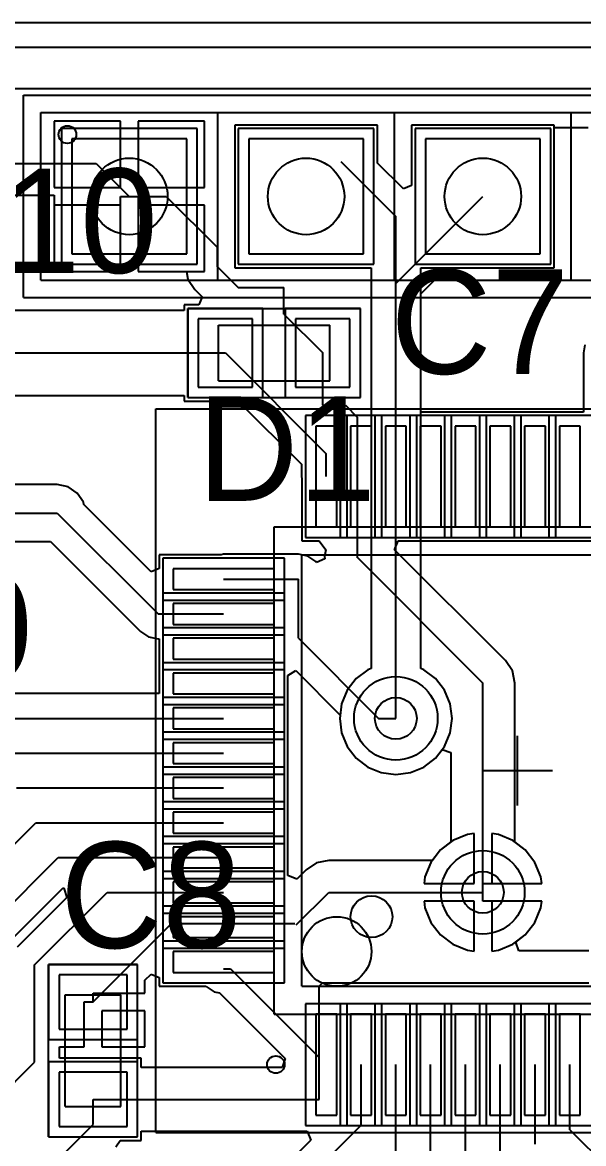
# Model space of a CAD drawing. Header units: millimetres. Extents: x 25.4 to 101.3, y 24.9 to 50.8.
# Drawn here: x 56.28 to 64.35, y 34.29 to 50.4 of the extents above; entities that cross this region are included whole.
import ezdxf

# ---------------------------------------------------------------- set-up
doc = ezdxf.new("R2010")
doc.units = ezdxf.units.MM
for name, color, linetype in [('BottomLayer', 5, 'Continuous'), ('BottomSolder', 6, 'Continuous'), ('KeepOutLayer', 6, 'Continuous'), ('Mechanical1', 6, 'Continuous'), ('Mechanical15', 56, 'Continuous'), ('MultiLayer', 9, 'Continuous'), ('PadHoleLayer', 156, 'Continuous'), ('TopLayer', 1, 'Continuous'), ('TopOverlay', 2, 'Continuous'), ('TopPaste', 8, 'Continuous'), ('TopSolder', 216, 'Continuous'), ('ViaHoleLayer', 16, 'Continuous')]:
    doc.layers.add(name, color=color, linetype=linetype)

msp = doc.modelspace()

# ---------------------------------------------------------------- linework, layer by layer
at = {"layer": 'BottomLayer'}
for p, q in [((25.757, 50.043), (77.634, 50.043)), ((57.693, 48.979), (56.741, 48.979)), ((56.741, 48.979), (56.741, 48.027)), ((57.693, 48.027), (57.693, 48.979)), ((58.899, 48.979), (57.947, 48.979)), ((57.947, 48.979), (57.947, 48.027)), ((58.899, 48.027), (58.899, 48.979)), ((61.385, 48.925), (59.335, 48.925)), ((59.335, 48.925), (59.335, 46.875)), ((61.385, 48.38), (61.385, 48.925)), ((63.925, 48.925), (61.875, 48.925)), ((61.875, 48.925), (61.875, 48.056)), ((63.925, 46.875), (63.925, 48.925)), ((56.995, 48.725), (56.995, 47.075)), ((58.645, 48.725), (56.995, 48.725)), ((58.645, 47.075), (58.645, 48.725)), ((59.535, 48.725), (59.535, 47.075)), ((61.185, 48.725), (59.535, 48.725)), ((61.185, 47.075), (61.185, 48.725)), ((62.075, 48.725), (62.075, 47.075)), ((63.725, 48.725), (62.075, 48.725)), ((63.725, 47.075), (63.725, 48.725)), ((60.86, 48.4), (61.65, 47.61)), ((61.758, 48.007), (61.385, 48.38)), ((56.741, 48.027), (57.693, 48.027)), ((57.947, 48.027), (58.899, 48.027)), ((61.875, 48.056), (61.758, 48.007)), ((57.693, 47.773), (56.741, 47.773)), ((56.741, 47.773), (56.741, 46.821)), ((57.693, 46.821), (57.693, 47.773)), ((58.899, 47.773), (57.947, 47.773)), ((57.947, 47.773), (57.947, 46.821)), ((58.899, 46.821), (58.899, 47.773)), ((61.65, 40.4), (61.65, 47.61)), ((56.995, 47.075), (58.645, 47.075)), ((59.535, 47.075), (61.185, 47.075)), ((62.075, 47.075), (63.725, 47.075)), ((56.741, 46.821), (57.693, 46.821)), ((57.947, 46.821), (58.899, 46.821)), ((59.335, 46.875), (61.293, 46.875)), ((61.293, 46.875), (61.293, 41.118)), ((62.007, 41.118), (62.007, 46.875)), ((62.007, 46.875), (63.925, 46.875)), ((61.247, 41.099), (61.079, 40.971)), ((61.293, 41.118), (61.247, 41.099)), ((62.053, 41.099), (62.007, 41.118)), ((62.221, 40.971), (62.053, 41.099)), ((61.079, 40.971), (60.951, 40.803)), ((62.349, 40.803), (62.221, 40.971)), ((60.951, 40.803), (60.871, 40.609)), ((62.429, 40.609), (62.349, 40.803)), ((60.871, 40.609), (60.843, 40.4)), ((62.457, 40.4), (62.429, 40.609)), ((60.843, 40.4), (60.871, 40.191)), ((62.429, 40.191), (62.457, 40.4)), ((60.871, 40.191), (60.951, 39.997)), ((62.349, 39.997), (62.429, 40.191)), ((60.951, 39.997), (61.079, 39.829)), ((62.221, 39.829), (62.349, 39.997)), ((61.079, 39.829), (61.247, 39.701)), ((62.053, 39.701), (62.221, 39.829)), ((61.247, 39.701), (61.441, 39.621)), ((61.859, 39.621), (62.053, 39.701)), ((61.441, 39.621), (61.65, 39.593)), ((61.65, 39.593), (61.859, 39.621)), ((62.677, 38.732), (62.469, 38.646)), ((62.773, 38.745), (62.677, 38.732)), ((62.773, 38.027), (62.773, 38.745)), ((63.123, 38.732), (63.027, 38.745)), ((63.027, 38.745), (63.027, 38.027)), ((63.331, 38.646), (63.123, 38.732)), ((62.291, 38.509), (62.154, 38.331)), ((62.469, 38.646), (62.291, 38.509)), ((63.509, 38.509), (63.331, 38.646)), ((63.646, 38.331), (63.509, 38.509)), ((62.154, 38.331), (62.068, 38.123)), ((63.732, 38.123), (63.646, 38.331)), ((62.068, 38.123), (62.055, 38.027)), ((62.055, 38.027), (62.773, 38.027)), ((63.027, 38.027), (63.745, 38.027)), ((63.745, 38.027), (63.732, 38.123)), ((62.773, 37.773), (62.055, 37.773)), ((62.055, 37.773), (62.068, 37.677)), ((62.773, 37.055), (62.773, 37.773)), ((63.745, 37.773), (63.027, 37.773)), ((63.027, 37.773), (63.027, 37.055)), ((63.732, 37.677), (63.745, 37.773)), ((62.068, 37.677), (62.154, 37.469)), ((63.646, 37.469), (63.732, 37.677)), ((62.154, 37.469), (62.291, 37.291)), ((63.509, 37.291), (63.646, 37.469)), ((62.291, 37.291), (62.469, 37.154)), ((63.331, 37.154), (63.509, 37.291)), ((62.469, 37.154), (62.677, 37.068)), ((62.677, 37.068), (62.773, 37.055)), ((63.027, 37.055), (63.123, 37.068)), ((63.123, 37.068), (63.331, 37.154))]:
    msp.add_line(p, q, dxfattribs=at)
for centre in [(61.65, 40.4), (62.9, 37.9)]:
    msp.add_circle(centre, 0.6, dxfattribs=at)
at = {"layer": 'BottomSolder'}
for p, q in [((56.845, 48.875), (56.845, 46.925)), ((58.795, 48.875), (56.845, 48.875)), ((58.795, 46.925), (58.795, 48.875)), ((59.385, 48.875), (59.385, 46.925)), ((61.335, 48.875), (59.385, 48.875)), ((61.335, 46.925), (61.335, 48.875)), ((61.925, 48.875), (61.925, 46.925)), ((63.875, 48.875), (61.925, 48.875)), ((63.875, 46.925), (63.875, 48.875)), ((56.845, 46.925), (58.795, 46.925)), ((59.385, 46.925), (61.335, 46.925)), ((61.925, 46.925), (63.875, 46.925))]:
    msp.add_line(p, q, dxfattribs=at)
at = {"layer": 'KeepOutLayer'}
msp.add_line((25.4, 50.4), (95.4, 50.4), dxfattribs=at)
at = {"layer": 'Mechanical1'}
for p, q in [((56.55, 46.695), (56.55, 49.105)), ((56.55, 49.105), (59.09, 49.105)), ((59.09, 46.695), (59.09, 49.105)), ((59.09, 49.105), (61.63, 49.105)), ((59.09, 46.695), (59.09, 49.105)), ((61.63, 46.695), (61.63, 49.105)), ((61.63, 49.105), (64.17, 49.105)), ((61.63, 46.695), (61.63, 49.105)), ((64.17, 49.105), (66.71, 49.105)), ((64.17, 46.695), (64.17, 49.105)), ((64.17, 46.695), (64.17, 49.105)), ((56.55, 46.695), (59.09, 46.695)), ((59.09, 46.695), (61.63, 46.695)), ((61.63, 46.695), (64.17, 46.695)), ((64.17, 46.695), (66.71, 46.695)), ((59.1, 46.05), (60.7, 46.05)), ((59.1, 45.25), (59.1, 46.05)), ((60.7, 45.25), (60.7, 46.05)), ((59.1, 45.25), (60.7, 45.25)), ((59.9, 36.15), (59.9, 43.15)), ((59.9, 43.15), (66.9, 43.15)), ((56.9, 34.825), (56.9, 36.425)), ((56.9, 36.425), (57.7, 36.425)), ((57.7, 34.825), (57.7, 36.425)), ((59.9, 36.15), (66.9, 36.15)), ((56.9, 34.825), (57.7, 34.825))]:
    msp.add_line(p, q, dxfattribs=at)
msp.add_circle((60.8, 37.05), 0.5, dxfattribs=at)
at = {"layer": 'Mechanical15'}
for p, q in [((56.3, 46.445), (56.3, 49.355)), ((56.3, 49.355), (66.964, 49.355)), ((56.3, 46.445), (66.964, 46.445)), ((58.66, 46.29), (61.14, 46.29)), ((58.66, 45.01), (58.66, 46.29)), ((61.14, 45.01), (61.14, 46.29)), ((58.66, 45.01), (61.14, 45.01)), ((58.2, 34.45), (58.2, 44.85)), ((58.2, 44.85), (68.6, 44.85)), ((63.4, 39.15), (63.4, 40.15)), ((62.9, 39.65), (63.9, 39.65)), ((56.66, 34.385), (56.66, 36.865)), ((56.66, 36.865), (57.94, 36.865)), ((57.94, 34.385), (57.94, 36.865)), ((56.66, 34.385), (57.94, 34.385)), ((58.2, 34.45), (68.6, 34.45))]:
    msp.add_line(p, q, dxfattribs=at)
at = {"layer": 'MultiLayer'}
for p, q in [((56.995, 48.725), (56.995, 47.075)), ((58.645, 48.725), (56.995, 48.725)), ((58.645, 47.075), (58.645, 48.725)), ((59.535, 48.725), (59.535, 47.075)), ((61.185, 48.725), (59.535, 48.725)), ((61.185, 47.075), (61.185, 48.725)), ((62.075, 48.725), (62.075, 47.075)), ((63.725, 48.725), (62.075, 48.725)), ((63.725, 47.075), (63.725, 48.725)), ((56.995, 47.075), (58.645, 47.075)), ((59.535, 47.075), (61.185, 47.075)), ((62.075, 47.075), (63.725, 47.075))]:
    msp.add_line(p, q, dxfattribs=at)
for centre in [(61.65, 40.4), (62.9, 37.9)]:
    msp.add_circle(centre, 0.6, dxfattribs=at)
at = {"layer": 'PadHoleLayer'}
for centre in [(57.82, 47.9), (60.36, 47.9), (62.9, 47.9)]:
    msp.add_circle(centre, 0.55, dxfattribs=at)
at = {"layer": 'TopLayer'}
for p, q in [((53.45, 49.45), (65.425, 49.45)), ((63.925, 46.875), (63.925, 48.889)), ((63.925, 48.889), (64.415, 48.889)), ((56.995, 48.725), (56.995, 47.075)), ((58.645, 48.725), (56.995, 48.725)), ((58.645, 47.075), (58.645, 48.725)), ((59.535, 48.725), (59.535, 47.075)), ((61.185, 48.725), (59.535, 48.725)), ((61.185, 47.075), (61.185, 48.725)), ((62.075, 48.725), (62.075, 47.075)), ((63.725, 48.725), (62.075, 48.725)), ((63.725, 47.075), (63.725, 48.725)), ((55.55, 48.375), (57.345, 48.375)), ((57.345, 48.375), (57.82, 47.9)), ((56.179, 47.916), (56.741, 47.916)), ((56.741, 47.916), (56.741, 46.821)), ((57.693, 46.821), (57.693, 47.9)), ((57.693, 47.9), (57.947, 47.9)), ((57.82, 47.9), (58.35, 47.9)), ((57.947, 47.9), (57.947, 46.821)), ((58.35, 47.9), (59.085, 47.165)), ((61.65, 46.65), (62.9, 47.9)), ((56.995, 47.075), (58.645, 47.075)), ((59.085, 46.889), (59.085, 47.165)), ((59.535, 47.075), (61.185, 47.075)), ((62.075, 47.075), (63.725, 47.075)), ((59.085, 46.889), (59.384, 46.59)), ((56.741, 46.821), (57.693, 46.821)), ((57.947, 46.821), (58.64, 46.821)), ((58.64, 46.821), (58.661, 46.713)), ((62.007, 46.502), (62.38, 46.875)), ((62.38, 46.875), (63.925, 46.875)), ((58.661, 46.713), (58.761, 46.564)), ((58.761, 46.564), (58.867, 46.457)), ((59.384, 46.59), (60.04, 46.59)), ((60.04, 46.21), (60.04, 46.59)), ((61.65, 43.875), (61.65, 46.65)), ((58.867, 46.457), (58.819, 46.34)), ((62.007, 44.8), (62.007, 46.502)), ((58.61, 46.262), (55.65, 46.262)), ((58.819, 46.34), (58.61, 46.34)), ((58.61, 46.34), (58.61, 46.262)), ((59.59, 46.14), (58.81, 46.14)), ((58.81, 46.14), (58.81, 45.16)), ((59.59, 45.16), (59.59, 46.14)), ((60.04, 46.21), (60.6, 45.65)), ((60.99, 46.14), (60.21, 46.14)), ((60.21, 46.14), (60.21, 45.16)), ((60.99, 45.16), (60.99, 46.14)), ((64.367, 45.767), (64.344, 45.65)), ((55.65, 45.65), (59.2, 45.65)), ((59.2, 45.65), (60.65, 44.2)), ((60.6, 44.9), (60.6, 45.65)), ((64.344, 45.65), (64.344, 45.65)), ((64.344, 45.65), (64.344, 44.8)), ((58.81, 45.16), (59.59, 45.16)), ((60.21, 45.16), (60.99, 45.16)), ((56.116, 45.038), (58.61, 45.038)), ((58.61, 45.038), (58.61, 44.96)), ((58.61, 44.96), (59.385, 44.96)), ((59.385, 44.96), (60.293, 44.052)), ((60.6, 44.9), (60.924, 44.9)), ((60.924, 44.9), (61.1, 44.724)), ((64.344, 44.8), (62.007, 44.8)), ((61.1, 42.725), (61.1, 44.724)), ((60.8, 44.6), (60.5, 44.6)), ((60.5, 44.6), (60.5, 43.15)), ((60.8, 43.15), (60.8, 44.6)), ((61.3, 44.6), (61, 44.6)), ((61, 44.6), (61, 43.15)), ((61.3, 43.15), (61.3, 44.6)), ((61.8, 44.6), (61.5, 44.6)), ((61.5, 44.6), (61.5, 43.15)), ((61.8, 43.15), (61.8, 44.6)), ((62.3, 44.6), (62, 44.6)), ((62, 44.6), (62, 43.15)), ((62.3, 43.15), (62.3, 44.6)), ((62.8, 44.6), (62.5, 44.6)), ((62.5, 44.6), (62.5, 43.15)), ((62.8, 43.15), (62.8, 44.6)), ((63.3, 44.6), (63, 44.6)), ((63, 44.6), (63, 43.15)), ((63.3, 43.15), (63.3, 44.6)), ((63.8, 44.6), (63.5, 44.6)), ((63.5, 44.6), (63.5, 43.15)), ((63.8, 43.15), (63.8, 44.6)), ((64.3, 44.6), (64, 44.6)), ((64, 44.6), (64, 43.15)), ((64.3, 43.15), (64.3, 44.6)), ((60.65, 43.875), (60.65, 44.2)), ((60.293, 44.052), (60.293, 43.875)), ((60.293, 43.875), (60.3, 43.841)), ((60.3, 43.841), (60.3, 42.95)), ((56.784, 43.758), (51.925, 43.758)), ((56.94, 43.727), (56.784, 43.758)), ((57.073, 43.638), (56.94, 43.727)), ((57.161, 43.506), (57.073, 43.638)), ((57.168, 43.471), (57.161, 43.506)), ((51.325, 43.35), (56.784, 43.35)), ((56.784, 43.35), (58.234, 41.9)), ((58.133, 42.506), (57.168, 43.471)), ((60.5, 43.15), (60.8, 43.15)), ((61, 43.15), (61.3, 43.15)), ((61.5, 43.15), (61.8, 43.15)), ((62, 43.15), (62.3, 43.15)), ((62.5, 43.15), (62.8, 43.15)), ((63, 43.15), (63.3, 43.15)), ((63.5, 43.15), (63.8, 43.15)), ((64, 43.15), (64.3, 43.15)), ((51.925, 42.942), (56.687, 42.942)), ((56.687, 42.942), (57.982, 41.648)), ((60.3, 42.95), (60.55, 42.95)), ((60.55, 42.95), (60.642, 42.823)), ((61.632, 42.823), (61.685, 42.95)), ((61.685, 42.95), (66.271, 42.95)), ((59.141, 42.75), (58.25, 42.75)), ((58.25, 42.75), (58.25, 42.555)), ((59.175, 42.757), (59.141, 42.75)), ((60.25, 42.757), (59.175, 42.757)), ((60.387, 42.73), (60.25, 42.757)), ((60.502, 42.652), (60.387, 42.73)), ((60.642, 42.823), (60.623, 42.725)), ((60.623, 42.725), (60.63, 42.691)), ((61.082, 42.725), (62.9, 40.907)), ((61.082, 42.725), (61.1, 42.725)), ((63.224, 41.231), (61.632, 42.823)), ((58.25, 42.555), (58.133, 42.506)), ((59.9, 42.55), (58.45, 42.55)), ((58.45, 42.55), (58.45, 42.25)), ((59.9, 42.25), (59.9, 42.55)), ((60.51, 42.641), (60.502, 42.652)), ((60.63, 42.691), (60.51, 42.641)), ((59.175, 42.4), (60.25, 42.4)), ((60.25, 41.552), (60.25, 42.4)), ((58.45, 42.25), (59.9, 42.25)), ((59.9, 42.05), (58.45, 42.05)), ((58.45, 42.05), (58.45, 41.75)), ((59.9, 41.75), (59.9, 42.05)), ((58.234, 41.9), (59.175, 41.9)), ((58.45, 41.75), (59.9, 41.75)), ((57.982, 41.648), (58.098, 41.57)), ((58.098, 41.57), (58.234, 41.543)), ((58.234, 41.543), (58.25, 41.543)), ((58.25, 41.543), (58.25, 40.757)), ((59.9, 41.55), (58.45, 41.55)), ((58.45, 41.55), (58.45, 41.25)), ((59.9, 41.25), (59.9, 41.55)), ((60.25, 41.552), (61.402, 40.4)), ((58.45, 41.25), (59.9, 41.25)), ((60.1, 41.018), (60.212, 41.086)), ((60.212, 41.086), (60.849, 40.448)), ((63.324, 41.082), (63.224, 41.231)), ((63.359, 40.907), (63.324, 41.082)), ((59.9, 41.05), (58.45, 41.05)), ((58.45, 41.05), (58.45, 40.75)), ((59.9, 40.75), (59.9, 41.05)), ((60.1, 40.05), (60.1, 41.018)), ((62.9, 37.9), (62.9, 40.907)), ((63.359, 38.624), (63.359, 40.907)), ((58.25, 40.757), (54.416, 40.757)), ((58.45, 40.75), (59.9, 40.75)), ((59.9, 40.55), (58.45, 40.55)), ((58.45, 40.55), (58.45, 40.25)), ((59.9, 40.25), (59.9, 40.55)), ((60.849, 40.448), (60.843, 40.4)), ((52.325, 40.4), (59.175, 40.4)), ((59.175, 40.4), (59.175, 40.4)), ((60.843, 40.4), (60.871, 40.191)), ((61.402, 40.4), (61.65, 40.4)), ((58.45, 40.25), (59.9, 40.25)), ((60.871, 40.191), (60.951, 39.997)), ((59.9, 40.05), (58.45, 40.05)), ((58.45, 40.05), (58.45, 39.75)), ((59.9, 39.75), (59.9, 40.05)), ((60.1, 39.05), (60.1, 40.05)), ((60.951, 39.997), (61.079, 39.829)), ((55.992, 39.9), (59.175, 39.9)), ((61.079, 39.829), (61.247, 39.701)), ((62.053, 39.701), (62.221, 39.829)), ((62.221, 39.829), (62.314, 39.951)), ((62.314, 39.951), (62.441, 39.908)), ((62.441, 39.908), (62.441, 38.624)), ((58.45, 39.75), (59.9, 39.75)), ((61.247, 39.701), (61.441, 39.621)), ((61.859, 39.621), (62.053, 39.701)), ((59.9, 39.55), (58.45, 39.55)), ((58.45, 39.55), (58.45, 39.25)), ((59.9, 39.25), (59.9, 39.55)), ((61.441, 39.621), (61.65, 39.593)), ((61.65, 39.593), (61.859, 39.621)), ((56.199, 39.4), (59.175, 39.4)), ((58.45, 39.25), (59.9, 39.25)), ((59.9, 39.05), (58.45, 39.05)), ((58.45, 39.05), (58.45, 38.75)), ((59.9, 38.75), (59.9, 39.05)), ((60.1, 38.142), (60.1, 39.05)), ((55.65, 38.073), (56.477, 38.9)), ((56.477, 38.9), (59.175, 38.9)), ((59.175, 38.9), (59.175, 38.9)), ((58.45, 38.75), (59.9, 38.75)), ((59.9, 38.55), (58.45, 38.55)), ((58.45, 38.55), (58.45, 38.25)), ((59.9, 38.25), (59.9, 38.55)), ((62.291, 38.509), (62.176, 38.359)), ((62.441, 38.624), (62.291, 38.509)), ((63.509, 38.509), (63.359, 38.624)), ((63.646, 38.331), (63.509, 38.509)), ((52.949, 34.55), (56.799, 38.4)), ((56.799, 38.4), (59.175, 38.4)), ((60.686, 38.359), (60.511, 38.324)), ((62.176, 38.359), (60.686, 38.359)), ((58.45, 38.25), (59.9, 38.25)), ((60.362, 38.224), (60.227, 38.089)), ((60.511, 38.324), (60.362, 38.224)), ((63.732, 38.123), (63.646, 38.331)), ((59.9, 38.05), (58.45, 38.05)), ((58.45, 38.05), (58.45, 37.75)), ((59.9, 37.75), (59.9, 38.05)), ((60.227, 38.089), (60.1, 38.142)), ((62.9, 37.773), (62.9, 38.027)), ((62.9, 38.027), (63.745, 38.027)), ((63.745, 38.027), (63.732, 38.123)), ((53.201, 34.298), (56.868, 37.964)), ((56.46, 36.86), (57.5, 37.9)), ((56.868, 37.964), (56.878, 37.962)), ((56.878, 37.962), (56.92, 37.824)), ((57.5, 37.9), (59.175, 37.9)), ((60.218, 37.432), (60.686, 37.9)), ((60.686, 37.9), (62.9, 37.9)), ((56.92, 37.824), (56.208, 37.112)), ((58.45, 37.75), (59.9, 37.75)), ((63.745, 37.773), (62.9, 37.773)), ((63.732, 37.677), (63.745, 37.773)), ((59.9, 37.55), (58.45, 37.55)), ((58.45, 37.55), (58.45, 37.25)), ((59.9, 37.25), (59.9, 37.55)), ((63.646, 37.469), (63.732, 37.677)), ((57.3, 36.325), (58.425, 37.45)), ((58.425, 37.45), (60.2, 37.45)), ((63.509, 37.291), (63.646, 37.469)), ((58.45, 37.25), (59.9, 37.25)), ((63.372, 37.186), (63.509, 37.291)), ((63.415, 37.059), (63.372, 37.186)), ((64.425, 37.059), (63.415, 37.059)), ((59.9, 37.05), (58.45, 37.05)), ((58.45, 37.05), (58.45, 36.75)), ((59.9, 36.75), (59.9, 37.05)), ((56.46, 35.46), (56.46, 36.86)), ((58.45, 36.75), (59.9, 36.75)), ((59.175, 36.8), (59.275, 36.8)), ((59.275, 36.8), (60.55, 35.525)), ((57.79, 36.715), (56.81, 36.715)), ((56.81, 36.715), (56.81, 35.935)), ((57.79, 35.935), (57.79, 36.715)), ((58.044, 36.636), (58.133, 36.725)), ((58.044, 36.452), (58.044, 36.636)), ((58.133, 36.725), (58.25, 36.676)), ((58.25, 36.676), (58.25, 36.55)), ((60.55, 36.554), (60.596, 36.6)), ((60.596, 36.6), (64.425, 36.6)), ((57.3, 36.325), (57.3, 36.452)), ((57.3, 36.452), (58.044, 36.452)), ((58.25, 36.55), (58.921, 36.55)), ((58.921, 36.55), (58.923, 36.548)), ((58.923, 36.548), (59.038, 36.47)), ((59.038, 36.47), (59.115, 36.455)), ((59.115, 36.455), (60.06, 35.511)), ((60.55, 35.525), (60.55, 36.554)), ((57.173, 35.681), (57.173, 36.325)), ((57.173, 36.325), (57.3, 36.325)), ((58.044, 36.198), (57.427, 36.198)), ((57.427, 36.198), (57.427, 35.681)), ((58.044, 35.681), (58.044, 36.198)), ((60.8, 36.15), (60.5, 36.15)), ((60.5, 36.15), (60.5, 34.7)), ((60.8, 34.7), (60.8, 36.15)), ((61.3, 36.15), (61, 36.15)), ((61, 36.15), (61, 34.7)), ((61.3, 34.7), (61.3, 36.15)), ((61.8, 36.15), (61.5, 36.15)), ((61.5, 36.15), (61.5, 34.7)), ((61.8, 34.7), (61.8, 36.15)), ((62.3, 36.15), (62, 36.15)), ((62, 36.15), (62, 34.7)), ((62.3, 34.7), (62.3, 36.15)), ((62.8, 36.15), (62.5, 36.15)), ((62.5, 36.15), (62.5, 34.7)), ((62.8, 34.7), (62.8, 36.15)), ((63.3, 36.15), (63, 36.15)), ((63, 36.15), (63, 34.7)), ((63.3, 34.7), (63.3, 36.15)), ((63.8, 36.15), (63.5, 36.15)), ((63.5, 36.15), (63.5, 34.7)), ((63.8, 34.7), (63.8, 36.15)), ((64.3, 36.15), (64, 36.15)), ((64, 36.15), (64, 34.7)), ((64.3, 34.7), (64.3, 36.15)), ((56.81, 35.935), (57.79, 35.935)), ((56.817, 35.515), (56.817, 35.681)), ((56.817, 35.681), (57.173, 35.681)), ((57.427, 35.681), (58.044, 35.681)), ((55.4, 34.4), (56.46, 35.46)), ((57.99, 35.515), (56.817, 35.515)), ((57.99, 35.384), (57.99, 35.515)), ((60.06, 35.511), (60.015, 35.384)), ((60.55, 34.925), (60.55, 35.525)), ((57.79, 35.315), (56.81, 35.315)), ((56.81, 35.315), (56.81, 34.535)), ((57.79, 34.535), (57.79, 35.315)), ((60.015, 35.384), (57.99, 35.384)), ((61.15, 34.555), (61.15, 35.425)), ((61.65, 33.925), (61.65, 35.425)), ((62.15, 33.661), (62.15, 35.425)), ((62.65, 33.868), (62.65, 35.425)), ((62.65, 35.425), (62.65, 35.425)), ((63.15, 34.075), (63.15, 35.425)), ((63.65, 34.282), (63.65, 35.425)), ((64.15, 34.489), (64.15, 35.425)), ((64.15, 35.425), (64.15, 35.425)), ((57.3, 34.565), (57.3, 34.925)), ((57.3, 34.925), (60.55, 34.925)), ((60.5, 34.7), (60.8, 34.7)), ((61, 34.7), (61.3, 34.7)), ((61.5, 34.7), (61.8, 34.7)), ((62, 34.7), (62.3, 34.7)), ((62.5, 34.7), (62.8, 34.7)), ((63, 34.7), (63.3, 34.7)), ((63.5, 34.7), (63.8, 34.7)), ((64, 34.7), (64.3, 34.7)), ((55.4, 32.665), (57.3, 34.565)), ((56.81, 34.535), (57.79, 34.535)), ((57.85, 31.255), (61.15, 34.555)), ((64.15, 34.489), (64.689, 33.95)), ((60.429, 34.339), (57.598, 31.507)), ((57.624, 34.241), (57.687, 34.335)), ((57.687, 34.335), (57.99, 34.335)), ((57.99, 34.335), (57.99, 34.466)), ((57.99, 34.466), (60.377, 34.466)), ((60.377, 34.466), (60.429, 34.339))]:
    msp.add_line(p, q, dxfattribs=at)
for centre in [(61.65, 40.4), (62.9, 37.9)]:
    msp.add_circle(centre, 0.6, dxfattribs=at)
at = {"layer": 'TopOverlay'}
for p, q in [((57.82, 49.105), (66.71, 49.105)), ((56.55, 46.695), (56.55, 47.9)), ((56.55, 46.695), (66.71, 46.695)), ((60.3, 36.55), (60.3, 42.75)), ((60.3, 42.75), (66.5, 42.75)), ((60.3, 36.55), (66.5, 36.55))]:
    msp.add_line(p, q, dxfattribs=at)
for centre, radius in [((56.931, 48.789), 0.127), ((61.3, 37.55), 0.3), ((59.925, 35.425), 0.125)]:
    msp.add_circle(centre, radius, dxfattribs=at)
at = {"layer": 'TopPaste'}
for p, q in [((59.59, 46.14), (58.81, 46.14)), ((58.81, 46.14), (58.81, 45.16)), ((59.59, 45.16), (59.59, 46.14)), ((60.99, 46.14), (60.21, 46.14)), ((60.21, 46.14), (60.21, 45.16)), ((60.99, 45.16), (60.99, 46.14)), ((58.81, 45.16), (59.59, 45.16)), ((60.21, 45.16), (60.99, 45.16)), ((60.8, 44.6), (60.5, 44.6)), ((60.5, 44.6), (60.5, 43.15)), ((60.8, 43.15), (60.8, 44.6)), ((61.3, 44.6), (61, 44.6)), ((61, 44.6), (61, 43.15)), ((61.3, 43.15), (61.3, 44.6)), ((61.8, 44.6), (61.5, 44.6)), ((61.5, 44.6), (61.5, 43.15)), ((61.8, 43.15), (61.8, 44.6)), ((62.3, 44.6), (62, 44.6)), ((62, 44.6), (62, 43.15)), ((62.3, 43.15), (62.3, 44.6)), ((62.8, 44.6), (62.5, 44.6)), ((62.5, 44.6), (62.5, 43.15)), ((62.8, 43.15), (62.8, 44.6)), ((63.3, 44.6), (63, 44.6)), ((63, 44.6), (63, 43.15)), ((63.3, 43.15), (63.3, 44.6)), ((63.8, 44.6), (63.5, 44.6)), ((63.5, 44.6), (63.5, 43.15)), ((63.8, 43.15), (63.8, 44.6)), ((64.3, 44.6), (64, 44.6)), ((64, 44.6), (64, 43.15)), ((64.3, 43.15), (64.3, 44.6)), ((60.5, 43.15), (60.8, 43.15)), ((61, 43.15), (61.3, 43.15)), ((61.5, 43.15), (61.8, 43.15)), ((62, 43.15), (62.3, 43.15)), ((62.5, 43.15), (62.8, 43.15)), ((63, 43.15), (63.3, 43.15)), ((63.5, 43.15), (63.8, 43.15)), ((64, 43.15), (64.3, 43.15)), ((59.9, 42.55), (58.45, 42.55)), ((58.45, 42.55), (58.45, 42.25)), ((59.9, 42.25), (59.9, 42.55)), ((58.45, 42.25), (59.9, 42.25)), ((59.9, 42.05), (58.45, 42.05)), ((58.45, 42.05), (58.45, 41.75)), ((59.9, 41.75), (59.9, 42.05)), ((58.45, 41.75), (59.9, 41.75)), ((59.9, 41.55), (58.45, 41.55)), ((58.45, 41.55), (58.45, 41.25)), ((59.9, 41.25), (59.9, 41.55)), ((58.45, 41.25), (59.9, 41.25)), ((59.9, 41.05), (58.45, 41.05)), ((58.45, 41.05), (58.45, 40.75)), ((59.9, 40.75), (59.9, 41.05)), ((58.45, 40.75), (59.9, 40.75)), ((59.9, 40.55), (58.45, 40.55)), ((58.45, 40.55), (58.45, 40.25)), ((59.9, 40.25), (59.9, 40.55)), ((58.45, 40.25), (59.9, 40.25)), ((59.9, 40.05), (58.45, 40.05)), ((58.45, 40.05), (58.45, 39.75)), ((59.9, 39.75), (59.9, 40.05)), ((58.45, 39.75), (59.9, 39.75)), ((59.9, 39.55), (58.45, 39.55)), ((58.45, 39.55), (58.45, 39.25)), ((59.9, 39.25), (59.9, 39.55)), ((58.45, 39.25), (59.9, 39.25)), ((59.9, 39.05), (58.45, 39.05)), ((58.45, 39.05), (58.45, 38.75)), ((59.9, 38.75), (59.9, 39.05)), ((58.45, 38.75), (59.9, 38.75)), ((59.9, 38.55), (58.45, 38.55)), ((58.45, 38.55), (58.45, 38.25)), ((59.9, 38.25), (59.9, 38.55)), ((58.45, 38.25), (59.9, 38.25)), ((59.9, 38.05), (58.45, 38.05)), ((58.45, 38.05), (58.45, 37.75)), ((59.9, 37.75), (59.9, 38.05)), ((58.45, 37.75), (59.9, 37.75)), ((59.9, 37.55), (58.45, 37.55)), ((58.45, 37.55), (58.45, 37.25)), ((59.9, 37.25), (59.9, 37.55)), ((58.45, 37.25), (59.9, 37.25)), ((59.9, 37.05), (58.45, 37.05)), ((58.45, 37.05), (58.45, 36.75)), ((59.9, 36.75), (59.9, 37.05)), ((58.45, 36.75), (59.9, 36.75)), ((57.79, 36.715), (56.81, 36.715)), ((56.81, 36.715), (56.81, 35.935)), ((57.79, 35.935), (57.79, 36.715)), ((60.8, 36.15), (60.5, 36.15)), ((60.5, 36.15), (60.5, 34.7)), ((60.8, 34.7), (60.8, 36.15)), ((61.3, 36.15), (61, 36.15)), ((61, 36.15), (61, 34.7)), ((61.3, 34.7), (61.3, 36.15)), ((61.8, 36.15), (61.5, 36.15)), ((61.5, 36.15), (61.5, 34.7)), ((61.8, 34.7), (61.8, 36.15)), ((62.3, 36.15), (62, 36.15)), ((62, 36.15), (62, 34.7)), ((62.3, 34.7), (62.3, 36.15)), ((62.8, 36.15), (62.5, 36.15)), ((62.5, 36.15), (62.5, 34.7)), ((62.8, 34.7), (62.8, 36.15)), ((63.3, 36.15), (63, 36.15)), ((63, 36.15), (63, 34.7)), ((63.3, 34.7), (63.3, 36.15)), ((63.8, 36.15), (63.5, 36.15)), ((63.5, 36.15), (63.5, 34.7)), ((63.8, 34.7), (63.8, 36.15)), ((64.3, 36.15), (64, 36.15)), ((64, 36.15), (64, 34.7)), ((64.3, 34.7), (64.3, 36.15)), ((56.81, 35.935), (57.79, 35.935)), ((57.79, 35.315), (56.81, 35.315)), ((56.81, 35.315), (56.81, 34.535)), ((57.79, 34.535), (57.79, 35.315)), ((60.5, 34.7), (60.8, 34.7)), ((61, 34.7), (61.3, 34.7)), ((61.5, 34.7), (61.8, 34.7)), ((62, 34.7), (62.3, 34.7)), ((62.5, 34.7), (62.8, 34.7)), ((63, 34.7), (63.3, 34.7)), ((63.5, 34.7), (63.8, 34.7)), ((64, 34.7), (64.3, 34.7)), ((56.81, 34.535), (57.79, 34.535))]:
    msp.add_line(p, q, dxfattribs=at)
at = {"layer": 'TopSolder'}
for p, q in [((56.845, 48.875), (56.845, 46.925)), ((58.795, 48.875), (56.845, 48.875)), ((58.795, 46.925), (58.795, 48.875)), ((59.385, 48.875), (59.385, 46.925)), ((61.335, 48.875), (59.385, 48.875)), ((61.335, 46.925), (61.335, 48.875)), ((61.925, 48.875), (61.925, 46.925)), ((63.875, 48.875), (61.925, 48.875)), ((63.875, 46.925), (63.875, 48.875)), ((56.845, 46.925), (58.795, 46.925)), ((59.385, 46.925), (61.335, 46.925)), ((61.925, 46.925), (63.875, 46.925)), ((59.74, 46.29), (58.66, 46.29)), ((58.66, 46.29), (58.66, 45.01)), ((59.74, 45.01), (59.74, 46.29)), ((61.14, 46.29), (60.06, 46.29)), ((60.06, 46.29), (60.06, 45.01)), ((61.14, 45.01), (61.14, 46.29)), ((58.66, 45.01), (59.74, 45.01)), ((60.06, 45.01), (61.14, 45.01)), ((60.95, 44.75), (60.35, 44.75)), ((60.35, 44.75), (60.35, 43)), ((61.45, 44.75), (60.85, 44.75)), ((60.85, 44.75), (60.85, 43)), ((60.95, 43), (60.95, 44.75)), ((61.95, 44.75), (61.35, 44.75)), ((61.35, 44.75), (61.35, 43)), ((61.45, 43), (61.45, 44.75)), ((62.45, 44.75), (61.85, 44.75)), ((61.85, 44.75), (61.85, 43)), ((61.95, 43), (61.95, 44.75)), ((62.95, 44.75), (62.35, 44.75)), ((62.35, 44.75), (62.35, 43)), ((62.45, 43), (62.45, 44.75)), ((63.45, 44.75), (62.85, 44.75)), ((62.85, 44.75), (62.85, 43)), ((62.95, 43), (62.95, 44.75)), ((63.95, 44.75), (63.35, 44.75)), ((63.35, 44.75), (63.35, 43)), ((63.45, 43), (63.45, 44.75)), ((64.45, 44.75), (63.85, 44.75)), ((63.85, 44.75), (63.85, 43)), ((63.95, 43), (63.95, 44.75)), ((60.35, 43), (60.95, 43)), ((60.85, 43), (61.45, 43)), ((61.35, 43), (61.95, 43)), ((61.85, 43), (62.45, 43)), ((62.35, 43), (62.95, 43)), ((62.85, 43), (63.45, 43)), ((63.35, 43), (63.95, 43)), ((63.85, 43), (64.45, 43)), ((60.05, 42.7), (58.3, 42.7)), ((58.3, 42.7), (58.3, 42.1)), ((60.05, 42.1), (60.05, 42.7)), ((60.05, 42.2), (58.3, 42.2)), ((58.3, 42.2), (58.3, 41.6)), ((58.3, 42.1), (60.05, 42.1)), ((60.05, 41.6), (60.05, 42.2)), ((60.05, 41.7), (58.3, 41.7)), ((58.3, 41.7), (58.3, 41.1)), ((58.3, 41.6), (60.05, 41.6)), ((60.05, 41.1), (60.05, 41.7)), ((60.05, 41.2), (58.3, 41.2)), ((58.3, 41.2), (58.3, 40.6)), ((58.3, 41.1), (60.05, 41.1)), ((60.05, 40.6), (60.05, 41.2)), ((60.05, 40.7), (58.3, 40.7)), ((58.3, 40.7), (58.3, 40.1)), ((58.3, 40.6), (60.05, 40.6)), ((60.05, 40.1), (60.05, 40.7)), ((60.05, 40.2), (58.3, 40.2)), ((58.3, 40.2), (58.3, 39.6)), ((60.05, 39.6), (60.05, 40.2)), ((58.3, 40.1), (60.05, 40.1)), ((60.05, 39.7), (58.3, 39.7)), ((58.3, 39.7), (58.3, 39.1)), ((60.05, 39.1), (60.05, 39.7)), ((58.3, 39.6), (60.05, 39.6)), ((60.05, 39.2), (58.3, 39.2)), ((58.3, 39.2), (58.3, 38.6)), ((60.05, 38.6), (60.05, 39.2)), ((58.3, 39.1), (60.05, 39.1)), ((60.05, 38.7), (58.3, 38.7)), ((58.3, 38.7), (58.3, 38.1)), ((60.05, 38.1), (60.05, 38.7)), ((58.3, 38.6), (60.05, 38.6)), ((60.05, 38.2), (58.3, 38.2)), ((58.3, 38.2), (58.3, 37.6)), ((60.05, 37.6), (60.05, 38.2)), ((58.3, 38.1), (60.05, 38.1)), ((60.05, 37.7), (58.3, 37.7)), ((58.3, 37.7), (58.3, 37.1)), ((60.05, 37.1), (60.05, 37.7)), ((58.3, 37.6), (60.05, 37.6)), ((60.05, 37.2), (58.3, 37.2)), ((58.3, 37.2), (58.3, 36.6)), ((58.3, 37.1), (60.05, 37.1)), ((60.05, 36.6), (60.05, 37.2)), ((57.94, 36.865), (56.66, 36.865)), ((56.66, 36.865), (56.66, 35.785)), ((57.94, 35.785), (57.94, 36.865)), ((58.3, 36.6), (60.05, 36.6)), ((60.95, 36.3), (60.35, 36.3)), ((60.35, 36.3), (60.35, 34.55)), ((61.45, 36.3), (60.85, 36.3)), ((60.85, 36.3), (60.85, 34.55)), ((60.95, 34.55), (60.95, 36.3)), ((61.95, 36.3), (61.35, 36.3)), ((61.35, 36.3), (61.35, 34.55)), ((61.45, 34.55), (61.45, 36.3)), ((62.45, 36.3), (61.85, 36.3)), ((61.85, 36.3), (61.85, 34.55)), ((61.95, 34.55), (61.95, 36.3)), ((62.95, 36.3), (62.35, 36.3)), ((62.35, 36.3), (62.35, 34.55)), ((62.45, 34.55), (62.45, 36.3)), ((63.45, 36.3), (62.85, 36.3)), ((62.85, 36.3), (62.85, 34.55)), ((62.95, 34.55), (62.95, 36.3)), ((63.95, 36.3), (63.35, 36.3)), ((63.35, 36.3), (63.35, 34.55)), ((63.45, 34.55), (63.45, 36.3)), ((64.45, 36.3), (63.85, 36.3)), ((63.85, 36.3), (63.85, 34.55)), ((63.95, 34.55), (63.95, 36.3)), ((56.66, 35.785), (57.94, 35.785)), ((57.94, 35.465), (56.66, 35.465)), ((56.66, 35.465), (56.66, 34.385)), ((57.94, 34.385), (57.94, 35.465)), ((60.35, 34.55), (60.95, 34.55)), ((60.85, 34.55), (61.45, 34.55)), ((61.35, 34.55), (61.95, 34.55)), ((61.85, 34.55), (62.45, 34.55)), ((62.35, 34.55), (62.95, 34.55)), ((62.85, 34.55), (63.45, 34.55)), ((63.35, 34.55), (63.95, 34.55)), ((63.85, 34.55), (64.45, 34.55)), ((56.66, 34.385), (57.94, 34.385))]:
    msp.add_line(p, q, dxfattribs=at)
at = {"layer": 'ViaHoleLayer'}
for centre in [(61.65, 40.4), (62.9, 37.9)]:
    msp.add_circle(centre, 0.3, dxfattribs=at)

# ---------------------------------------------------------------- texts
at = {"layer": 'TopOverlay'}
for s, height, p in [('C10', 1.5, (54.55, 46.8)), ('C7', 1.5, (61.575, 45.35)), ('D1', 1.5, (58.8, 43.525)), ('R20', 1.5, (52.75, 40.95)), ('C8', 1.524, (56.825, 37.1))]:
    msp.add_text(s, height=height, dxfattribs=at).set_placement(p)

doc.saveas('drawing.dxf')
